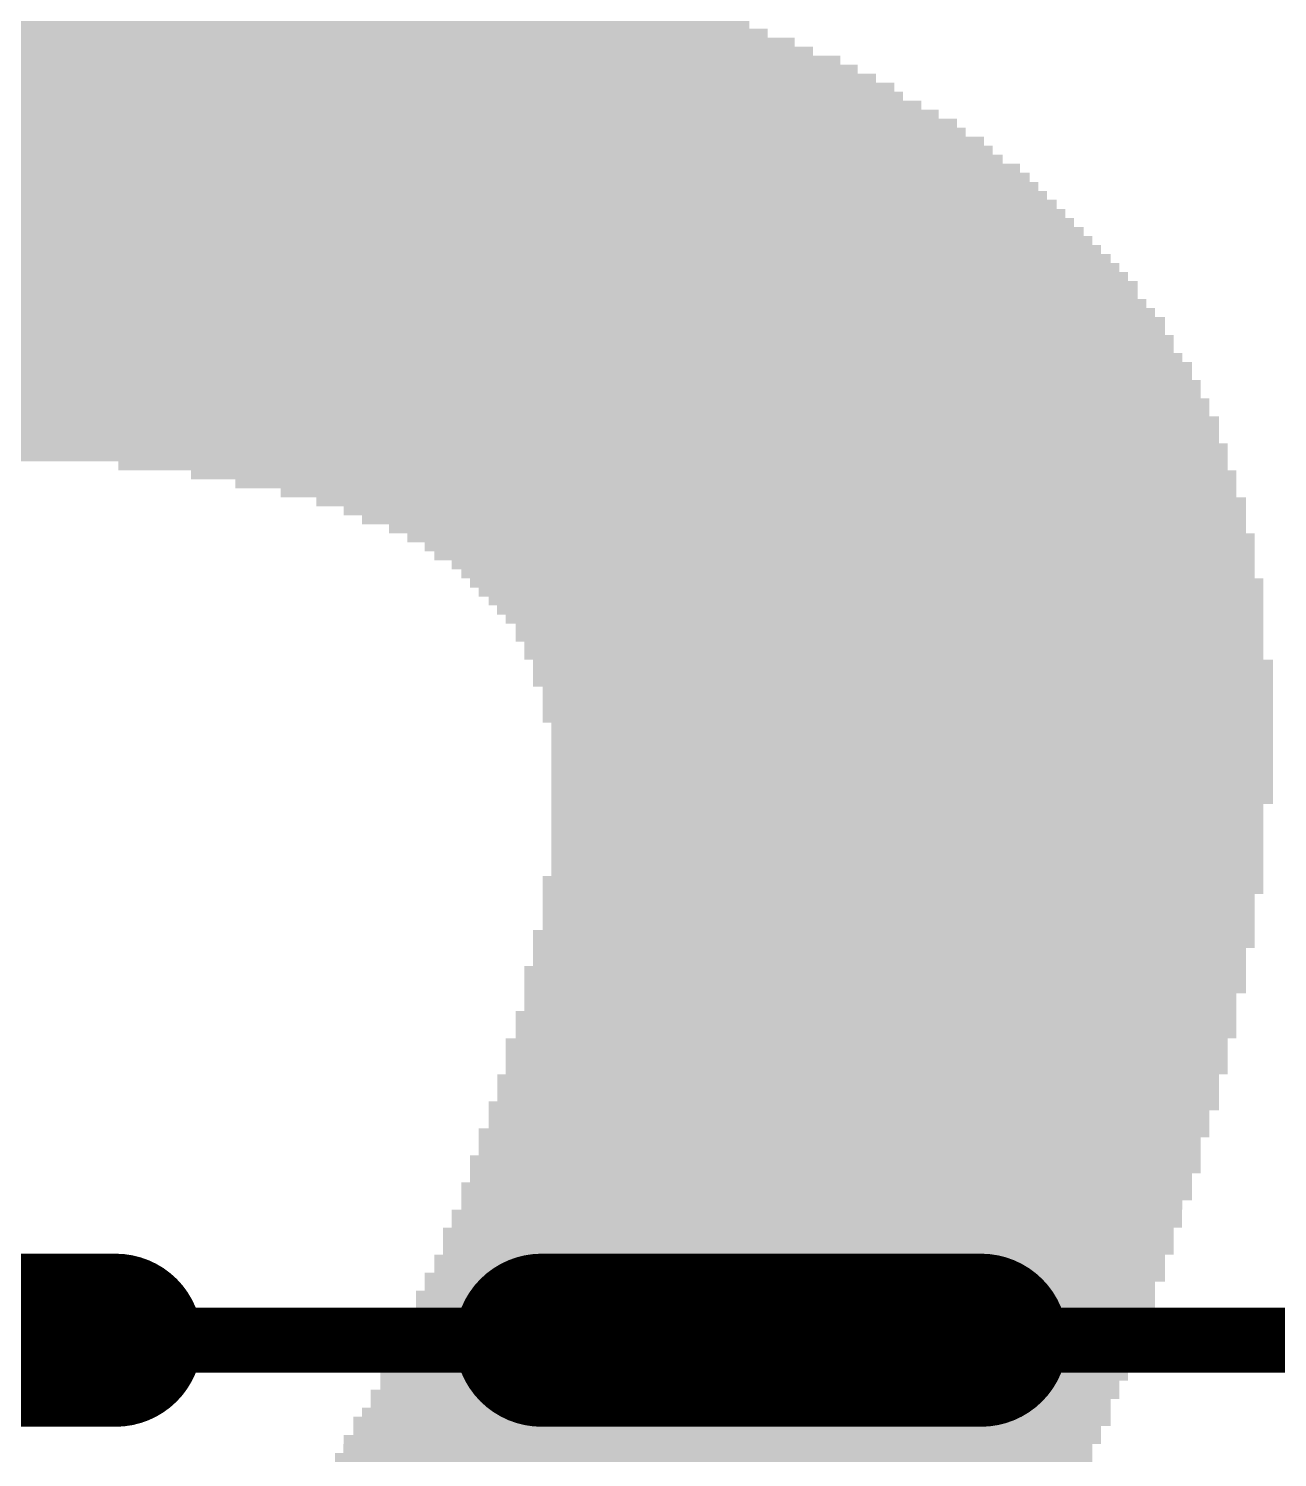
# Model space of a CAD drawing. Extents: x 0 to 53.3, y -0.3 to 28.3.
# Drawn here: x 38.153 to 41.085, y 12.933 to 16.288 of the extents above; entities that cross this region are included whole.
import ezdxf

# ---------------------------------------------------------------- set-up
doc = ezdxf.new("R2010")
doc.units = 0
for name, color, linetype in [('201', 6, 'CONTINUOUS'), ('21', 40, 'CONTINUOUS'), ('51', 253, 'CONTINUOUS')]:
    doc.layers.add(name, color=color, linetype=linetype)

# ---------------------------------------------------------------- blocks, each defined once
blk = doc.blocks.new('RECT')
blk.add_solid([(-0.5, -0.5), (0.5, -0.5), (-0.5, 0.5), (0.5, 0.5)])

msp = doc.modelspace()

# ---------------------------------------------------------------- linework, layer by layer
at = {"layer": '21', "const_width": 0.4064}
for points in [[(37.3262, 13.208), (38.3575, 13.208)], [(39.3575, 13.208), (40.3888, 13.208)]]:
    msp.add_lwpolyline(points, dxfattribs=at)
at = {"layer": '21', "const_width": 0.2032}
for points in [[(38.3575, 13.1064, 1), (38.3575, 13.3096)], [(39.3575, 13.3096, 1), (39.3575, 13.1064)], [(40.3888, 13.1064, 1), (40.3888, 13.3096)]]:
    msp.add_lwpolyline(points, format="xyb", dxfattribs=at)
at = {"layer": '51', "const_width": 0.1524}
msp.add_lwpolyline([(3.1429, 13.208), (48.3429, 13.208)], dxfattribs=at)

# ---------------------------------------------------------------- block references
at = {"layer": '201', "rotation": 180}
for p, xscale, yscale in [((38.2575, 16.2983), 3.175, 0.0211), ((38.2689, 16.2772), 3.2385, 0.0211), ((38.2803, 16.2348), 3.429, 0.0211), ((38.2803, 16.256), 3.3426, 0.0213), ((38.3007, 16.2137), 3.5154, 0.0211), ((38.3108, 16.1713), 3.6627, 0.0211), ((38.3007, 16.1925), 3.5966, 0.0213), ((38.3108, 16.129), 3.7897, 0.0213), ((38.3121, 16.1502), 3.7465, 0.0211), ((38.3223, 16.1078), 3.8532, 0.0211), ((38.3324, 16.0655), 4.0005, 0.0213), ((38.321, 16.0867), 3.937, 0.0211), ((38.3324, 16.0443), 4.0411, 0.0211), ((38.3426, 16.002), 4.1478, 0.0213), ((38.3426, 16.0232), 4.1072, 0.0211), ((38.3527, 15.9597), 4.2545, 0.0211), ((38.3438, 15.9808), 4.191, 0.0211), ((38.354, 15.9385), 4.2977, 0.0213), ((38.3527, 15.8962), 4.3815, 0.0211), ((38.354, 15.9173), 4.3383, 0.0211), ((38.3642, 15.875), 4.4044, 0.0213), ((38.3642, 15.8327), 4.4856, 0.0211), ((38.3642, 15.8538), 4.445, 0.0211), ((38.3642, 15.8115), 4.5314, 0.0213), ((38.3642, 15.7903), 4.572, 0.0211), ((38.3743, 15.7692), 4.5923, 0.0211), ((38.3743, 15.7268), 4.6787, 0.0211), ((38.3756, 15.748), 4.6355, 0.0213), ((38.3845, 15.7057), 4.699, 0.0211), ((38.3756, 15.6633), 4.7625, 0.0211), ((38.3858, 15.6845), 4.7422, 0.0213), ((38.3858, 15.6422), 4.7828, 0.0211), ((38.3959, 15.5998), 4.8489, 0.0211), ((38.3845, 15.621), 4.826, 0.0213), ((38.3959, 15.5575), 4.8895, 0.0213), ((38.3858, 15.5787), 4.8692, 0.0211), ((38.3858, 15.5363), 4.9098, 0.0211), ((38.3959, 15.494), 4.9759, 0.0213), ((38.3845, 15.5152), 4.953, 0.0211), ((38.3858, 15.4728), 4.9962, 0.0211), ((38.3959, 15.4517), 5.0165, 0.0211), ((38.3959, 15.4305), 5.0165, 0.0213), ((38.3959, 15.4093), 5.0571, 0.0211), ((38.3959, 15.367), 5.1029, 0.0213), ((38.3959, 15.3882), 5.0571, 0.0211), ((38.3858, 15.3247), 5.1232, 0.0211), ((38.3959, 15.3458), 5.1029, 0.0211), ((38.3959, 15.3035), 5.1435, 0.0213), ((38.3959, 15.2823), 5.1435, 0.0211), ((39.6659, 15.2612), 2.6035, 0.0211), ((39.7612, 15.24), 2.4536, 0.0213), ((39.8132, 15.2188), 2.3495, 0.0211), ((39.8666, 15.1977), 2.2428, 0.0211), ((39.9199, 15.1765), 2.1819, 0.0213), ((39.9517, 15.1553), 2.1184, 0.0211), ((39.9733, 15.1342), 2.0752, 0.0211), ((40.005, 15.113), 2.0117, 0.0213), ((40.0368, 15.0918), 1.9888, 0.0211), ((40.0571, 15.0707), 1.9482, 0.0211), ((40.0685, 15.0495), 1.9253, 0.0213), ((40.0888, 15.0283), 1.8847, 0.0211), ((40.1003, 15.0072), 1.8618, 0.0211), ((40.1206, 14.986), 1.8618, 0.0213), ((40.1307, 14.9648), 1.8415, 0.0211), ((40.1422, 14.9437), 1.8186, 0.0211), ((40.1523, 14.9225), 1.7983, 0.0213), ((40.1625, 14.9013), 1.778, 0.0211), ((40.1739, 14.8802), 1.7551, 0.0211), ((40.1739, 14.859), 1.7551, 0.0213), ((40.1841, 14.8378), 1.7348, 0.0211), ((40.1841, 14.8167), 1.7348, 0.0211), ((40.2057, 14.7955), 1.7374, 0.0213), ((40.2057, 14.7743), 1.7374, 0.0211), ((40.2057, 14.7532), 1.7374, 0.0211), ((40.2171, 14.732), 1.7145, 0.0213), ((40.2171, 14.7108), 1.7145, 0.0211), ((40.2171, 14.6897), 1.7145, 0.0211), ((40.2171, 14.6685), 1.7145, 0.0213), ((40.2273, 14.6473), 1.6942, 0.0211), ((40.2273, 14.6262), 1.6942, 0.0211), ((40.2273, 14.605), 1.6942, 0.0213), ((40.2273, 14.5838), 1.6942, 0.0211), ((40.2273, 14.5627), 1.6942, 0.0211), ((40.2273, 14.5415), 1.6942, 0.0213), ((40.2273, 14.5203), 1.6942, 0.0211), ((40.2273, 14.4992), 1.6942, 0.0211), ((40.2273, 14.478), 1.6942, 0.0213), ((40.2158, 14.4568), 1.6713, 0.0211), ((40.2158, 14.4357), 1.6713, 0.0211), ((40.2158, 14.4145), 1.6713, 0.0213), ((40.2158, 14.3933), 1.6713, 0.0211), ((40.2158, 14.3722), 1.6713, 0.0211), ((40.2158, 14.351), 1.6713, 0.0213), ((40.2158, 14.3298), 1.6713, 0.0211), ((40.2057, 14.2875), 1.6916, 0.0213), ((40.2158, 14.3087), 1.6713, 0.0211), ((40.2057, 14.2663), 1.6916, 0.0211), ((40.1955, 14.2452), 1.6713, 0.0211), ((40.1955, 14.224), 1.6713, 0.0213), ((40.1955, 14.2028), 1.6713, 0.0211), ((40.1955, 14.1817), 1.6713, 0.0211), ((40.1841, 14.1605), 1.6942, 0.0213), ((40.1841, 14.1393), 1.6942, 0.0211), ((40.1739, 14.1182), 1.6739, 0.0211), ((40.1739, 14.097), 1.6739, 0.0213), ((40.1638, 14.0758), 1.6942, 0.0211), ((40.1638, 14.0547), 1.6942, 0.0211), ((40.1638, 14.0335), 1.6942, 0.0213), ((40.1523, 14.0123), 1.6713, 0.0211), ((40.1523, 13.9912), 1.6713, 0.0211), ((40.1422, 13.97), 1.6916, 0.0213), ((40.1422, 13.9488), 1.6916, 0.0211), ((40.1422, 13.9277), 1.6916, 0.0211), ((40.1206, 13.9065), 1.6942, 0.0213), ((40.1206, 13.8853), 1.6942, 0.0211), ((40.1206, 13.8642), 1.6942, 0.0211), ((40.1003, 13.8218), 1.6942, 0.0211), ((40.1206, 13.843), 1.6942, 0.0213), ((40.1003, 13.8007), 1.6942, 0.0211), ((40.1003, 13.7795), 1.6942, 0.0213), ((40.0901, 13.7583), 1.7145, 0.0211), ((40.0787, 13.7372), 1.6916, 0.0211), ((40.0787, 13.716), 1.6916, 0.0213), ((40.0672, 13.6948), 1.7145, 0.0211), ((40.0571, 13.6737), 1.6942, 0.0211), ((40.0571, 13.6525), 1.6942, 0.0213), ((40.0469, 13.6313), 1.7145, 0.0211), ((40.0469, 13.6102), 1.7145, 0.0211), ((40.0368, 13.589), 1.6942, 0.0213), ((40.0266, 13.5678), 1.7145, 0.0211), ((40.0266, 13.5467), 1.7145, 0.0211), ((40.0152, 13.5255), 1.6916, 0.0213), ((40.0037, 13.5043), 1.7145, 0.0211), ((40.0037, 13.4832), 1.7145, 0.0211), ((39.9834, 13.462), 1.7145, 0.0213), ((39.9834, 13.4408), 1.7145, 0.0211), ((39.9834, 13.4197), 1.7145, 0.0211), ((39.9631, 13.3985), 1.7145, 0.0213), ((39.9631, 13.3773), 1.7145, 0.0211), ((39.9517, 13.3562), 1.7374, 0.0211), ((39.9301, 13.3138), 1.7348, 0.0211), ((39.9402, 13.335), 1.7145, 0.0213), ((39.9301, 13.2927), 1.7348, 0.0211), ((39.9098, 13.2503), 1.7348, 0.0211), ((39.9199, 13.2715), 1.7145, 0.0213), ((39.8882, 13.208), 1.7374, 0.0213), ((39.9098, 13.2292), 1.7348, 0.0211), ((39.8882, 13.1868), 1.7374, 0.0211), ((39.8666, 13.1657), 1.7348, 0.0211), ((39.8666, 13.1445), 1.7348, 0.0213), ((39.8564, 13.1233), 1.7551, 0.0211), ((39.8348, 13.081), 1.7577, 0.0213), ((39.8463, 13.1022), 1.7348, 0.0211), ((39.8247, 13.0598), 1.7374, 0.0211), ((39.8043, 13.0175), 1.778, 0.0213), ((39.8145, 13.0387), 1.7577, 0.0211), ((39.7815, 12.9752), 1.778, 0.0211), ((39.7929, 12.9963), 1.7551, 0.0211), ((39.7713, 12.954), 1.7577, 0.0213), ((39.7612, 12.9328), 1.778, 0.0211)]:
    msp.add_blockref('RECT', p, dxfattribs=dict(at, xscale=xscale, yscale=yscale))

doc.saveas('drawing.dxf')
